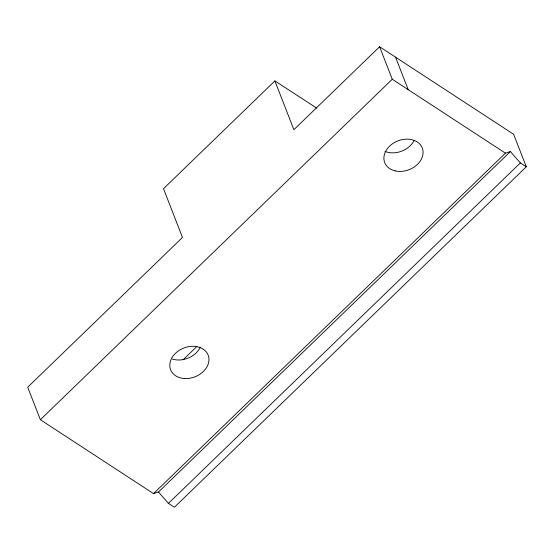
<?xml version="1.0" encoding="UTF-8"?>
<svg xmlns="http://www.w3.org/2000/svg" width="554" height="554" viewBox="0 0 554 554"><rect width="100%" height="100%" fill="white"/><g stroke="black" fill="none" stroke-linecap="round" stroke-linejoin="round"><path stroke-width="0.83" d="M316.77 108.134L274.881 80.932L163.492 188.699L182.495 237.451L27.7 387.218L40.373 419.717L153.534 493.621L158.479 492.028L510.379 151.574L520.358 162.904L526.3 166.782L174.399 507.242L168.451 503.364L158.479 492.028M526.3 166.782L513.627 134.283L379.601 46.758L293.89 129.684L274.881 80.932M40.373 419.717L392.274 79.257L379.601 46.758M183.173 359.726L196.85 346.492M153.534 493.621L505.435 153.16L510.379 151.574M168.451 503.364L520.358 162.904M392.274 79.257L505.435 153.16M395.542 57.166L408.215 89.665M200.285 347.171A20.159 15.443 -21.3 0 1 172.433 359.096M413.99 140.834A20.159 15.443 -21.3 0 1 384.961 151.367M395.161 170.895A20.159 15.443 -21.3 0 0 423.014 151.055A20.159 15.443 -21.3 0 0 392.28 143.915A20.159 15.443 -21.3 0 0 395.161 170.895M184.413 378.527A20.159 15.443 -21.3 0 0 208.276 355.439A20.159 15.443 -21.3 0 0 175.438 353.334A20.159 15.443 -21.3 0 0 184.413 378.527"/></g></svg>
